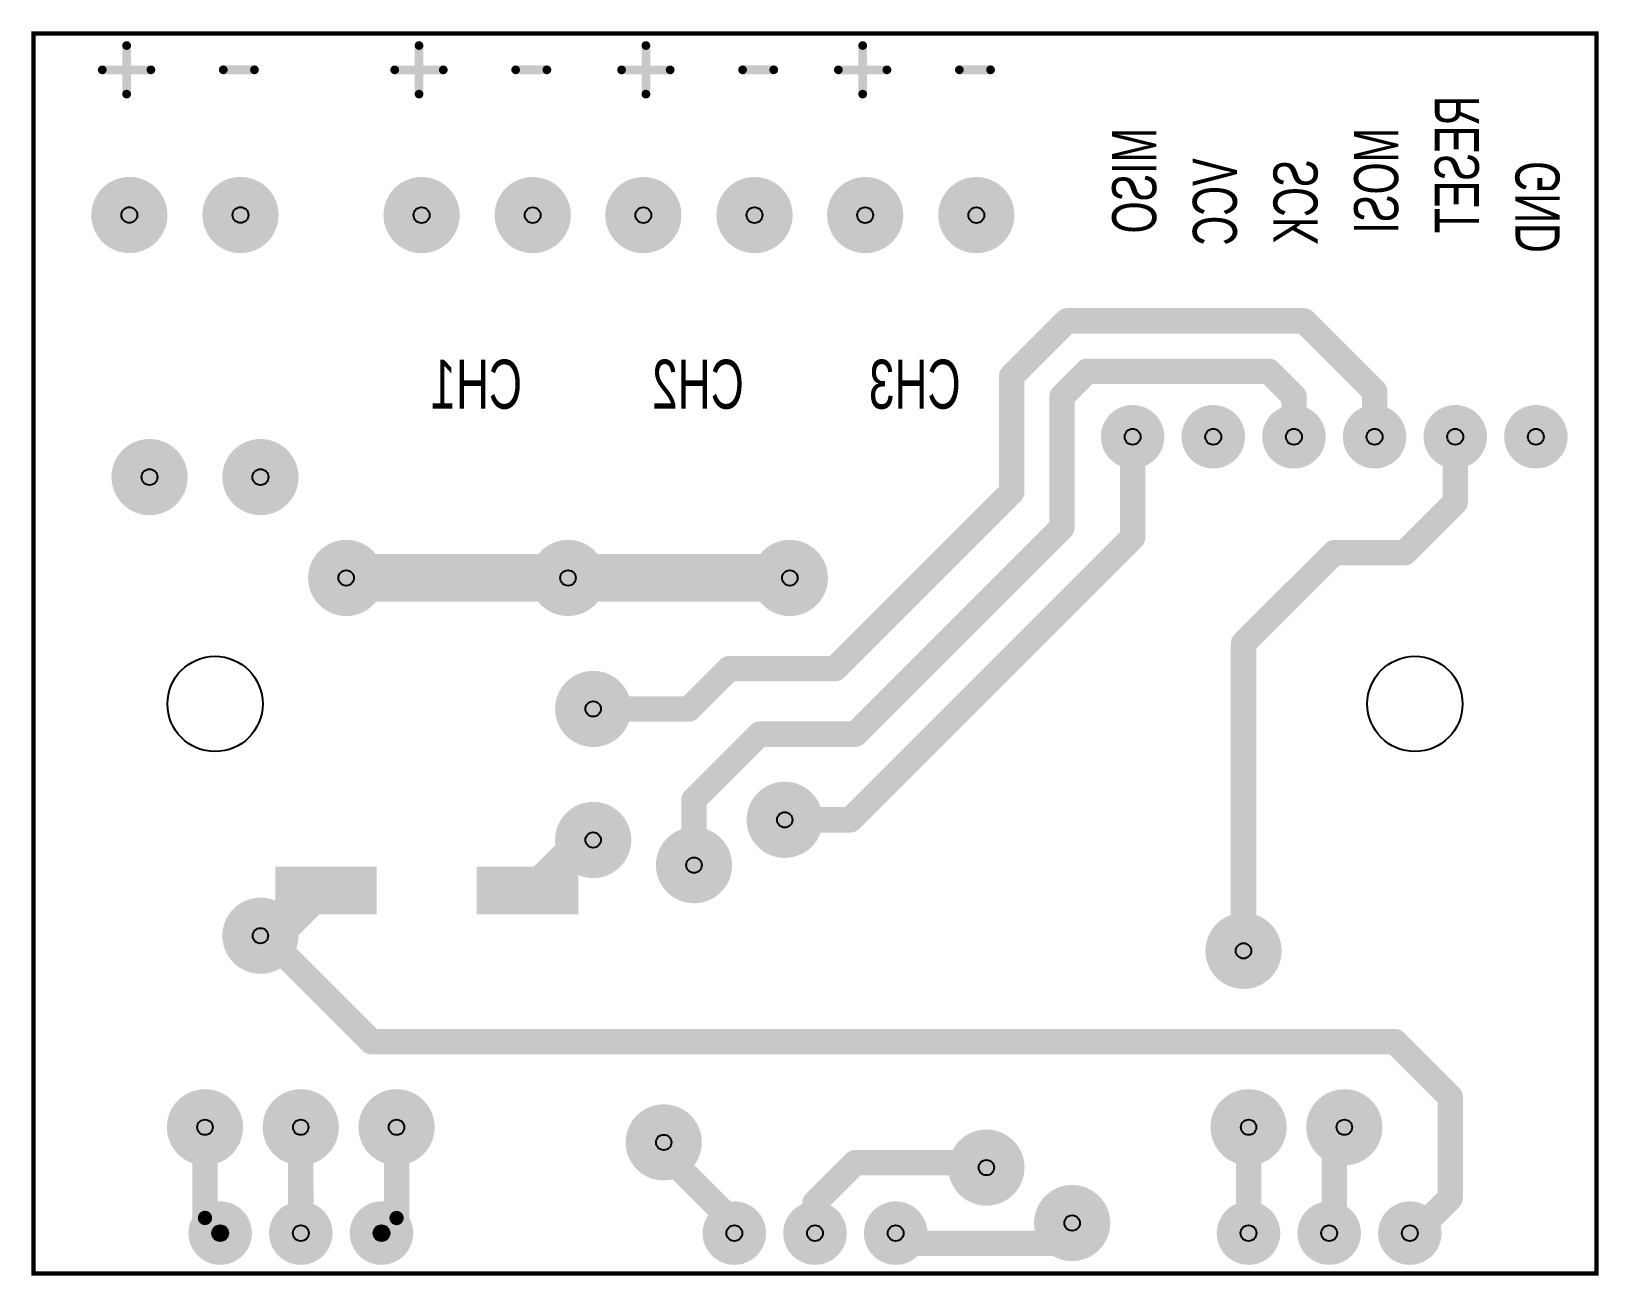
# Model space of a CAD drawing. Extents: x -0.1 to 49.3, y -0.1 to 39.1.
import ezdxf
from ezdxf.enums import TextEntityAlignment as Align

# ---------------------------------------------------------------- set-up
doc = ezdxf.new("R2010")
doc.units = 0
for name, color, linetype in [('Board_Outline', 13, 'CONTINUOUS'), ('Bottom', 6, 'CONTINUOUS'), ('Drill_Bottom', 8, 'CONTINUOUS')]:
    doc.layers.add(name, color=color, linetype=linetype)

msp = doc.modelspace()

# ---------------------------------------------------------------- linework, layer by layer
at = {"layer": 'Board_Outline', "linetype": 'CONTINUOUS', "const_width": 0.14}
msp.add_lwpolyline([(0, 39.0566), (0, 0), (49.2177, 0), (49.2177, 39.0566), (0, 39.0566)], dxfattribs=at)
at = {"layer": 'Bottom', "linetype": 'CONTINUOUS'}
for points, const_width in [([(2.9304, 38.6797), (2.9304, 37.1486)], 0.2745), ([(12.1389, 38.6796), (12.1389, 37.1486)], 0.2745), ([(19.2834, 38.6796), (19.2834, 37.1486)], 0.2745), ([(26.1104, 38.6796), (26.1104, 37.1486)], 0.2745), ([(3.6949, 37.9132), (2.1639, 37.9132)], 0.2745), ([(6.957, 37.9141), (5.9743, 37.9141)], 0.2745), ([(12.9034, 37.9131), (11.3724, 37.9131)], 0.2745), ([(16.1655, 37.9141), (15.1828, 37.9141)], 0.2745), ([(20.0479, 37.9131), (18.5169, 37.9131)], 0.2745), ([(23.31, 37.9141), (22.3273, 37.9141)], 0.2745), ([(26.8749, 37.9131), (25.3439, 37.9131)], 0.2745), ([(30.1369, 37.9141), (29.1543, 37.9141)], 0.2745), ([(30.8007, 28.2605), (32.5472, 30.0069)], 0.8), ([(32.5472, 30.0069), (40.0092, 30.0069)], 0.8), ([(40.0092, 30.0069), (42.2311, 27.785)], 0.8), ([(30.8007, 24.6088), (30.8007, 28.2605)], 0.8), ([(32.3884, 27.6254), (33.1822, 28.4192)], 0.8), ([(33.1822, 28.4192), (38.8978, 28.4192)], 0.8), ([(38.8978, 28.4192), (39.6911, 27.6259)], 0.8), ([(42.2311, 27.785), (42.2311, 26.3553)], 0.8), ([(32.3884, 23.4975), (32.3884, 27.6254)], 0.8), ([(39.6911, 27.6259), (39.6911, 26.3553)], 0.8), ([(34.6111, 23.1799), (34.6111, 26.3553)], 0.8), ([(44.7711, 24.2902), (44.7711, 26.3553)], 0.8), ([(25.2439, 19.052), (30.8007, 24.6088)], 0.8), ([(43.1845, 22.7036), (44.7711, 24.2902)], 0.8), ([(25.879, 16.988), (32.3884, 23.4975)], 0.8), ([(25.7202, 14.289), (34.6111, 23.1799)], 0.8), ([(38.104, 19.8458), (40.9618, 22.7036)], 0.8), ([(40.9618, 22.7036), (43.1845, 22.7036)], 0.8), ([(9.8455, 21.9077), (16.8305, 21.9077)], 1.5), ([(16.8305, 21.9077), (16.8305, 21.9077)], 1.5), ([(16.8305, 21.9077), (23.8155, 21.9077)], 1.5), ([(38.104, 10.1611), (38.104, 19.8458)], 0.8), ([(20.6397, 17.7819), (21.9098, 19.052)], 0.8), ([(21.9098, 19.052), (25.2439, 19.052)], 0.8), ([(17.6231, 17.7819), (20.6397, 17.7819)], 0.8), ([(20.7984, 14.9241), (22.8624, 16.988)], 0.8), ([(22.8624, 16.988), (25.879, 16.988)], 0.8), ([(20.7984, 12.8601), (20.7984, 14.9241)], 0.8), ([(23.6562, 14.289), (25.7202, 14.289)], 0.8), ([(17.3056, 13.6539), (15.7179, 12.0663)], 1), ([(17.6231, 13.6539), (17.3056, 13.6539)], 1), ([(9.0497, 12.0663), (7.6208, 10.6374)], 1), ([(9.2085, 12.0663), (9.0497, 12.0663)], 1), ([(15.7179, 12.0663), (15.5585, 12.0663)], 1), ([(7.6208, 10.6374), (7.1445, 10.6374)], 1), ([(7.1445, 10.6374), (7.1445, 10.7961)], 0.8), ([(7.1445, 10.7961), (10.6374, 7.3033)], 0.8), ([(10.6374, 7.3033), (42.867, 7.3033)], 0.8), ([(42.867, 7.3033), (44.6134, 5.5568)], 0.8), ([(44.6134, 5.5568), (44.6134, 2.3815)], 0.8), ([(5.3981, 4.6042), (5.3981, 1.7484)], 0.8), ([(8.4146, 4.6042), (8.4163, 1.2701)], 0.8), ([(11.4312, 4.6042), (11.4312, 1.745)], 0.8), ([(38.2628, 4.6042), (38.2628, 1.2701)], 0.8), ([(41.2793, 4.6042), (40.9618, 4.6042)], 0.8), ([(40.9618, 4.6042), (40.9618, 1.4306)], 0.8), ([(19.8458, 4.1279), (19.8458, 3.8104)], 0.8), ([(19.8458, 3.8104), (22.3861, 1.2701)], 0.8), ([(24.6088, 2.2227), (25.879, 3.4929)], 0.8), ([(25.879, 3.4929), (30.0069, 3.4929)], 0.8), ([(30.0069, 3.4929), (30.0069, 3.3341)], 0.8), ([(24.6088, 1.2701), (24.6088, 2.2227)], 0.8), ([(44.6134, 2.3815), (43.5021, 1.2701)], 0.8), ([(32.0709, 0.9526), (32.7059, 1.5877)], 0.8), ([(5.3981, 1.7484), (5.8763, 1.2701)], 0.45), ([(11.4312, 1.745), (10.9563, 1.2701)], 0.45), ([(22.3861, 1.2701), (22.0688, 1.2701)], 0.8), ([(27.1488, 1.2701), (27.1488, 0.9526)], 0.8), ([(38.2628, 1.2701), (38.2613, 1.2701)], 0.8), ([(40.9618, 1.4306), (40.8013, 1.2701)], 0.8), ([(43.5021, 1.2701), (43.3413, 1.2701)], 0.8), ([(27.1488, 0.9526), (32.0709, 0.9526)], 0.8)]:
    msp.add_lwpolyline(points, dxfattribs=dict(at, const_width=const_width))
for points, const_width in [([(2.8618, 38.6797, 1), (2.999, 38.6797, 1), (2.8618, 38.6797, 1)], 0.1373), ([(12.0703, 38.6796, 1), (12.2075, 38.6796, 1), (12.0703, 38.6796, 1)], 0.1373), ([(19.2148, 38.6796, 1), (19.352, 38.6796, 1), (19.2148, 38.6796, 1)], 0.1373), ([(26.0417, 38.6796, 1), (26.179, 38.6796, 1), (26.0417, 38.6796, 1)], 0.1373), ([(2.0953, 37.9132, 1), (2.2325, 37.9132, 1), (2.0953, 37.9132, 1)], 0.1373), ([(3.6263, 37.9132, 1), (3.7636, 37.9132, 1), (3.6263, 37.9132, 1)], 0.1373), ([(5.9057, 37.9141, 1), (6.0429, 37.9141, 1), (5.9057, 37.9141, 1)], 0.1373), ([(6.8884, 37.9141, 1), (7.0256, 37.9141, 1), (6.8884, 37.9141, 1)], 0.1373), ([(11.3038, 37.9131, 1), (11.441, 37.9131, 1), (11.3038, 37.9131, 1)], 0.1373), ([(12.8348, 37.9131, 1), (12.9721, 37.9131, 1), (12.8348, 37.9131, 1)], 0.1373), ([(15.1142, 37.9141, 1), (15.2514, 37.9141, 1), (15.1142, 37.9141, 1)], 0.1373), ([(16.0969, 37.9141, 1), (16.2341, 37.9141, 1), (16.0969, 37.9141, 1)], 0.1373), ([(18.4483, 37.9131, 1), (18.5855, 37.9131, 1), (18.4483, 37.9131, 1)], 0.1373), ([(19.9793, 37.9131, 1), (20.1166, 37.9131, 1), (19.9793, 37.9131, 1)], 0.1373), ([(22.2587, 37.9141, 1), (22.3959, 37.9141, 1), (22.2587, 37.9141, 1)], 0.1373), ([(23.2414, 37.9141, 1), (23.3786, 37.9141, 1), (23.2414, 37.9141, 1)], 0.1373), ([(25.2752, 37.9131, 1), (25.4125, 37.9131, 1), (25.2752, 37.9131, 1)], 0.1373), ([(26.8063, 37.9131, 1), (26.9435, 37.9131, 1), (26.8063, 37.9131, 1)], 0.1373), ([(29.0856, 37.9141, 1), (29.2229, 37.9141, 1), (29.0856, 37.9141, 1)], 0.1373), ([(30.0683, 37.9141, 1), (30.2056, 37.9141, 1), (30.0683, 37.9141, 1)], 0.1373), ([(2.8618, 37.1486, 1), (2.999, 37.1486, 1), (2.8618, 37.1486, 1)], 0.1373), ([(12.0703, 37.1486, 1), (12.2075, 37.1486, 1), (12.0703, 37.1486, 1)], 0.1373), ([(19.2148, 37.1486, 1), (19.352, 37.1486, 1), (19.2148, 37.1486, 1)], 0.1373), ([(26.0417, 37.1486, 1), (26.179, 37.1486, 1), (26.0417, 37.1486, 1)], 0.1373), ([(3.6166, 33.341, 1), (2.4166, 33.341, 1), (3.6166, 33.341, 1)], 1.2), ([(7.1166, 33.341, 1), (5.9166, 33.341, 1), (7.1166, 33.341, 1)], 1.2), ([(12.8192, 33.3376, 1), (11.6192, 33.3376, 1), (12.8192, 33.3376, 1)], 1.2), ([(16.3192, 33.3376, 1), (15.1192, 33.3376, 1), (16.3192, 33.3376, 1)], 1.2), ([(19.8042, 33.3376, 1), (18.6042, 33.3376, 1), (19.8042, 33.3376, 1)], 1.2), ([(23.3042, 33.3376, 1), (22.1042, 33.3376, 1), (23.3042, 33.3376, 1)], 1.2), ([(26.7892, 33.3376, 1), (25.5892, 33.3376, 1), (26.7892, 33.3376, 1)], 1.2), ([(30.2892, 33.3376, 1), (29.0892, 33.3376, 1), (30.2892, 33.3376, 1)], 1.2), ([(32.3472, 30.0069, 1), (32.7472, 30.0069, 1), (32.3472, 30.0069, 1)], 0.4), ([(32.3472, 30.0069, 1), (32.7472, 30.0069, 1), (32.3472, 30.0069, 1)], 0.4), ([(39.8092, 30.0069, 1), (40.2092, 30.0069, 1), (39.8092, 30.0069, 1)], 0.4), ([(39.8092, 30.0069, 1), (40.2092, 30.0069, 1), (39.8092, 30.0069, 1)], 0.4), ([(30.6007, 28.2605, 1), (31.0007, 28.2605, 1), (30.6007, 28.2605, 1)], 0.4), ([(30.6007, 28.2605, 1), (31.0007, 28.2605, 1), (30.6007, 28.2605, 1)], 0.4), ([(32.9822, 28.4192, 1), (33.3822, 28.4192, 1), (32.9822, 28.4192, 1)], 0.4), ([(32.9822, 28.4192, 1), (33.3822, 28.4192, 1), (32.9822, 28.4192, 1)], 0.4), ([(38.6978, 28.4192, 1), (39.0978, 28.4192, 1), (38.6978, 28.4192, 1)], 0.4), ([(38.6978, 28.4192, 1), (39.0978, 28.4192, 1), (38.6978, 28.4192, 1)], 0.4), ([(42.0311, 27.785, 1), (42.4311, 27.785, 1), (42.0311, 27.785, 1)], 0.4), ([(42.0311, 27.785, 1), (42.4311, 27.785, 1), (42.0311, 27.785, 1)], 0.4), ([(32.1884, 27.6254, 1), (32.5884, 27.6254, 1), (32.1884, 27.6254, 1)], 0.4), ([(32.1884, 27.6254, 1), (32.5884, 27.6254, 1), (32.1884, 27.6254, 1)], 0.4), ([(39.4911, 27.6259, 1), (39.8911, 27.6259, 1), (39.4911, 27.6259, 1)], 0.4), ([(39.4911, 27.6259, 1), (39.8911, 27.6259, 1), (39.4911, 27.6259, 1)], 0.4), ([(35.1111, 26.3553, 1), (34.1111, 26.3553, 1), (35.1111, 26.3553, 1)], 1), ([(37.6511, 26.3553, 1), (36.6511, 26.3553, 1), (37.6511, 26.3553, 1)], 1), ([(40.1911, 26.3553, 1), (39.1911, 26.3553, 1), (40.1911, 26.3553, 1)], 1), ([(42.7311, 26.3553, 1), (41.7311, 26.3553, 1), (42.7311, 26.3553, 1)], 1), ([(45.2711, 26.3553, 1), (44.2711, 26.3553, 1), (45.2711, 26.3553, 1)], 1), ([(47.8111, 26.3553, 1), (46.8111, 26.3553, 1), (47.8111, 26.3553, 1)], 1), ([(34.4111, 26.3553, 1), (34.8111, 26.3553, 1), (34.4111, 26.3553, 1)], 0.4), ([(39.4911, 26.3553, 1), (39.8911, 26.3553, 1), (39.4911, 26.3553, 1)], 0.4), ([(42.0311, 26.3553, 1), (42.4311, 26.3553, 1), (42.0311, 26.3553, 1)], 0.4), ([(44.5711, 26.3553, 1), (44.9711, 26.3553, 1), (44.5711, 26.3553, 1)], 0.4), ([(4.2525, 25.0851, 1), (3.0525, 25.0851, 1), (4.2525, 25.0851, 1)], 1.2), ([(7.7445, 25.0851, 1), (6.5445, 25.0851, 1), (7.7445, 25.0851, 1)], 1.2), ([(30.6007, 24.6088, 1), (31.0007, 24.6088, 1), (30.6007, 24.6088, 1)], 0.4), ([(30.6007, 24.6088, 1), (31.0007, 24.6088, 1), (30.6007, 24.6088, 1)], 0.4), ([(44.5711, 24.2902, 1), (44.9711, 24.2902, 1), (44.5711, 24.2902, 1)], 0.4), ([(44.5711, 24.2902, 1), (44.9711, 24.2902, 1), (44.5711, 24.2902, 1)], 0.4), ([(32.1884, 23.4975, 1), (32.5884, 23.4975, 1), (32.1884, 23.4975, 1)], 0.4), ([(32.1884, 23.4975, 1), (32.5884, 23.4975, 1), (32.1884, 23.4975, 1)], 0.4), ([(34.4111, 23.1799, 1), (34.8111, 23.1799, 1), (34.4111, 23.1799, 1)], 0.4), ([(34.4111, 23.1799, 1), (34.8111, 23.1799, 1), (34.4111, 23.1799, 1)], 0.4), ([(10.4455, 21.9077, 1), (9.2455, 21.9077, 1), (10.4455, 21.9077, 1)], 1.2), ([(17.4305, 21.9077, 1), (16.2305, 21.9077, 1), (17.4305, 21.9077, 1)], 1.2), ([(24.4155, 21.9077, 1), (23.2155, 21.9077, 1), (24.4155, 21.9077, 1)], 1.2), ([(40.7618, 22.7036, 1), (41.1618, 22.7036, 1), (40.7618, 22.7036, 1)], 0.4), ([(40.7618, 22.7036, 1), (41.1618, 22.7036, 1), (40.7618, 22.7036, 1)], 0.4), ([(42.9845, 22.7036, 1), (43.3845, 22.7036, 1), (42.9845, 22.7036, 1)], 0.4), ([(42.9845, 22.7036, 1), (43.3845, 22.7036, 1), (42.9845, 22.7036, 1)], 0.4), ([(9.4705, 21.9077, 1), (10.2205, 21.9077, 1), (9.4705, 21.9077, 1)], 0.75), ([(16.4555, 21.9077, 1), (17.2055, 21.9077, 1), (16.4555, 21.9077, 1)], 0.75), ([(16.4555, 21.9077, 1), (17.2055, 21.9077, 1), (16.4555, 21.9077, 1)], 0.75), ([(16.4555, 21.9077, 1), (17.2055, 21.9077, 1), (16.4555, 21.9077, 1)], 0.75), ([(23.4405, 21.9077, 1), (24.1905, 21.9077, 1), (23.4405, 21.9077, 1)], 0.75), ([(37.904, 19.8458, 1), (38.304, 19.8458, 1), (37.904, 19.8458, 1)], 0.4), ([(37.904, 19.8458, 1), (38.304, 19.8458, 1), (37.904, 19.8458, 1)], 0.4), ([(21.7098, 19.052, 1), (22.1098, 19.052, 1), (21.7098, 19.052, 1)], 0.4), ([(21.7098, 19.052, 1), (22.1098, 19.052, 1), (21.7098, 19.052, 1)], 0.4), ([(25.0439, 19.052, 1), (25.4439, 19.052, 1), (25.0439, 19.052, 1)], 0.4), ([(25.0439, 19.052, 1), (25.4439, 19.052, 1), (25.0439, 19.052, 1)], 0.4), ([(18.2231, 17.7819, 1), (17.0231, 17.7819, 1), (18.2231, 17.7819, 1)], 1.2), ([(17.4231, 17.7819, 1), (17.8231, 17.7819, 1), (17.4231, 17.7819, 1)], 0.4), ([(20.4397, 17.7819, 1), (20.8397, 17.7819, 1), (20.4397, 17.7819, 1)], 0.4), ([(20.4397, 17.7819, 1), (20.8397, 17.7819, 1), (20.4397, 17.7819, 1)], 0.4), ([(22.6624, 16.988, 1), (23.0624, 16.988, 1), (22.6624, 16.988, 1)], 0.4), ([(22.6624, 16.988, 1), (23.0624, 16.988, 1), (22.6624, 16.988, 1)], 0.4), ([(25.679, 16.988, 1), (26.079, 16.988, 1), (25.679, 16.988, 1)], 0.4), ([(25.679, 16.988, 1), (26.079, 16.988, 1), (25.679, 16.988, 1)], 0.4), ([(20.5984, 14.9241, 1), (20.9984, 14.9241, 1), (20.5984, 14.9241, 1)], 0.4), ([(20.5984, 14.9241, 1), (20.9984, 14.9241, 1), (20.5984, 14.9241, 1)], 0.4), ([(24.2562, 14.289, 1), (23.0562, 14.289, 1), (24.2562, 14.289, 1)], 1.2), ([(18.2231, 13.6539, 1), (17.0231, 13.6539, 1), (18.2231, 13.6539, 1)], 1.2), ([(23.4562, 14.289, 1), (23.8562, 14.289, 1), (23.4562, 14.289, 1)], 0.4), ([(25.5202, 14.289, 1), (25.9202, 14.289, 1), (25.5202, 14.289, 1)], 0.4), ([(25.5202, 14.289, 1), (25.9202, 14.289, 1), (25.5202, 14.289, 1)], 0.4), ([(17.0556, 13.6539, 1), (17.5556, 13.6539, 1), (17.0556, 13.6539, 1)], 0.5), ([(17.0556, 13.6539, 1), (17.5556, 13.6539, 1), (17.0556, 13.6539, 1)], 0.5), ([(17.3731, 13.6539, 1), (17.8731, 13.6539, 1), (17.3731, 13.6539, 1)], 0.5), ([(21.3984, 12.8601, 1), (20.1984, 12.8601, 1), (21.3984, 12.8601, 1)], 1.2), ([(20.5984, 12.8601, 1), (20.9984, 12.8601, 1), (20.5984, 12.8601, 1)], 0.4), ([(8.7997, 12.0663, 1), (9.2997, 12.0663, 1), (8.7997, 12.0663, 1)], 0.5), ([(8.7997, 12.0663, 1), (9.2997, 12.0663, 1), (8.7997, 12.0663, 1)], 0.5), ([(8.9585, 12.0663, 1), (9.4585, 12.0663, 1), (8.9585, 12.0663, 1)], 0.5), ([(15.3085, 12.0663, 1), (15.8085, 12.0663, 1), (15.3085, 12.0663, 1)], 0.5), ([(15.4679, 12.0663, 1), (15.9679, 12.0663, 1), (15.4679, 12.0663, 1)], 0.5), ([(15.4679, 12.0663, 1), (15.9679, 12.0663, 1), (15.4679, 12.0663, 1)], 0.5), ([(7.7445, 10.6374, 1), (6.5445, 10.6374, 1), (7.7445, 10.6374, 1)], 1.2), ([(38.704, 10.1611, 1), (37.504, 10.1611, 1), (38.704, 10.1611, 1)], 1.2), ([(6.8945, 10.6374, 1), (7.3945, 10.6374, 1), (6.8945, 10.6374, 1)], 0.5), ([(6.9445, 10.7961, 1), (7.3445, 10.7961, 1), (6.9445, 10.7961, 1)], 0.4), ([(6.9445, 10.7961, 1), (7.3445, 10.7961, 1), (6.9445, 10.7961, 1)], 0.4), ([(6.9445, 10.6374, 1), (7.3445, 10.6374, 1), (6.9445, 10.6374, 1)], 0.4), ([(7.3708, 10.6374, 1), (7.8708, 10.6374, 1), (7.3708, 10.6374, 1)], 0.5), ([(7.3708, 10.6374, 1), (7.8708, 10.6374, 1), (7.3708, 10.6374, 1)], 0.5), ([(37.904, 10.1611, 1), (38.304, 10.1611, 1), (37.904, 10.1611, 1)], 0.4), ([(10.4374, 7.3033, 1), (10.8374, 7.3033, 1), (10.4374, 7.3033, 1)], 0.4), ([(10.4374, 7.3033, 1), (10.8374, 7.3033, 1), (10.4374, 7.3033, 1)], 0.4), ([(42.667, 7.3033, 1), (43.067, 7.3033, 1), (42.667, 7.3033, 1)], 0.4), ([(42.667, 7.3033, 1), (43.067, 7.3033, 1), (42.667, 7.3033, 1)], 0.4), ([(44.4134, 5.5568, 1), (44.8134, 5.5568, 1), (44.4134, 5.5568, 1)], 0.4), ([(44.4134, 5.5568, 1), (44.8134, 5.5568, 1), (44.4134, 5.5568, 1)], 0.4), ([(5.9981, 4.6042, 1), (4.7981, 4.6042, 1), (5.9981, 4.6042, 1)], 1.2), ([(9.0146, 4.6042, 1), (7.8146, 4.6042, 1), (9.0146, 4.6042, 1)], 1.2), ([(12.0312, 4.6042, 1), (10.8312, 4.6042, 1), (12.0312, 4.6042, 1)], 1.2), ([(38.8628, 4.6042, 1), (37.6628, 4.6042, 1), (38.8628, 4.6042, 1)], 1.2), ([(41.8793, 4.6042, 1), (40.6793, 4.6042, 1), (41.8793, 4.6042, 1)], 1.2), ([(5.1981, 4.6042, 1), (5.5981, 4.6042, 1), (5.1981, 4.6042, 1)], 0.4), ([(8.2146, 4.6042, 1), (8.6146, 4.6042, 1), (8.2146, 4.6042, 1)], 0.4), ([(11.2312, 4.6042, 1), (11.6312, 4.6042, 1), (11.2312, 4.6042, 1)], 0.4), ([(20.4458, 4.1279, 1), (19.2458, 4.1279, 1), (20.4458, 4.1279, 1)], 1.2), ([(38.0628, 4.6042, 1), (38.4628, 4.6042, 1), (38.0628, 4.6042, 1)], 0.4), ([(40.7618, 4.6042, 1), (41.1618, 4.6042, 1), (40.7618, 4.6042, 1)], 0.4), ([(40.7618, 4.6042, 1), (41.1618, 4.6042, 1), (40.7618, 4.6042, 1)], 0.4), ([(41.0793, 4.6042, 1), (41.4793, 4.6042, 1), (41.0793, 4.6042, 1)], 0.4), ([(19.6458, 4.1279, 1), (20.0458, 4.1279, 1), (19.6458, 4.1279, 1)], 0.4), ([(30.6069, 3.3341, 1), (29.4069, 3.3341, 1), (30.6069, 3.3341, 1)], 1.2), ([(19.6458, 3.8104, 1), (20.0458, 3.8104, 1), (19.6458, 3.8104, 1)], 0.4), ([(19.6458, 3.8104, 1), (20.0458, 3.8104, 1), (19.6458, 3.8104, 1)], 0.4), ([(25.679, 3.4929, 1), (26.079, 3.4929, 1), (25.679, 3.4929, 1)], 0.4), ([(25.679, 3.4929, 1), (26.079, 3.4929, 1), (25.679, 3.4929, 1)], 0.4), ([(29.8069, 3.4929, 1), (30.2069, 3.4929, 1), (29.8069, 3.4929, 1)], 0.4), ([(29.8069, 3.4929, 1), (30.2069, 3.4929, 1), (29.8069, 3.4929, 1)], 0.4), ([(29.8069, 3.3341, 1), (30.2069, 3.3341, 1), (29.8069, 3.3341, 1)], 0.4), ([(24.4088, 2.2227, 1), (24.8088, 2.2227, 1), (24.4088, 2.2227, 1)], 0.4), ([(24.4088, 2.2227, 1), (24.8088, 2.2227, 1), (24.4088, 2.2227, 1)], 0.4), ([(33.3059, 1.5877, 1), (32.1059, 1.5877, 1), (33.3059, 1.5877, 1)], 1.2), ([(44.4134, 2.3815, 1), (44.8134, 2.3815, 1), (44.4134, 2.3815, 1)], 0.4), ([(44.4134, 2.3815, 1), (44.8134, 2.3815, 1), (44.4134, 2.3815, 1)], 0.4), ([(6.3763, 1.2701, 1), (5.3763, 1.2701, 1), (6.3763, 1.2701, 1)], 1), ([(5.1981, 1.7484, 1), (5.5981, 1.7484, 1), (5.1981, 1.7484, 1)], 0.4), ([(8.9163, 1.2701, 1), (7.9163, 1.2701, 1), (8.9163, 1.2701, 1)], 1), ([(11.4563, 1.2701, 1), (10.4563, 1.2701, 1), (11.4563, 1.2701, 1)], 1), ([(11.2312, 1.745, 1), (11.6312, 1.745, 1), (11.2312, 1.745, 1)], 0.4), ([(22.5688, 1.2701, 1), (21.5688, 1.2701, 1), (22.5688, 1.2701, 1)], 1), ([(25.1088, 1.2701, 1), (24.1088, 1.2701, 1), (25.1088, 1.2701, 1)], 1), ([(27.6488, 1.2701, 1), (26.6488, 1.2701, 1), (27.6488, 1.2701, 1)], 1), ([(32.5059, 1.5877, 1), (32.9059, 1.5877, 1), (32.5059, 1.5877, 1)], 0.4), ([(38.7613, 1.2701, 1), (37.7613, 1.2701, 1), (38.7613, 1.2701, 1)], 1), ([(41.3013, 1.2701, 1), (40.3013, 1.2701, 1), (41.3013, 1.2701, 1)], 1), ([(43.8413, 1.2701, 1), (42.8413, 1.2701, 1), (43.8413, 1.2701, 1)], 1), ([(5.2856, 1.7484, 1), (5.5106, 1.7484, 1), (5.2856, 1.7484, 1)], 0.225), ([(5.7638, 1.2701, 1), (5.9888, 1.2701, 1), (5.7638, 1.2701, 1)], 0.225), ([(8.2163, 1.2701, 1), (8.6163, 1.2701, 1), (8.2163, 1.2701, 1)], 0.4), ([(10.8438, 1.2701, 1), (11.0688, 1.2701, 1), (10.8438, 1.2701, 1)], 0.225), ([(11.3187, 1.745, 1), (11.5437, 1.745, 1), (11.3187, 1.745, 1)], 0.225), ([(21.8688, 1.2701, 1), (22.2688, 1.2701, 1), (21.8688, 1.2701, 1)], 0.4), ([(22.1861, 1.2701, 1), (22.5861, 1.2701, 1), (22.1861, 1.2701, 1)], 0.4), ([(22.1861, 1.2701, 1), (22.5861, 1.2701, 1), (22.1861, 1.2701, 1)], 0.4), ([(24.4088, 1.2701, 1), (24.8088, 1.2701, 1), (24.4088, 1.2701, 1)], 0.4), ([(26.9488, 1.2701, 1), (27.3488, 1.2701, 1), (26.9488, 1.2701, 1)], 0.4), ([(38.0628, 1.2701, 1), (38.4628, 1.2701, 1), (38.0628, 1.2701, 1)], 0.4), ([(38.0628, 1.2701, 1), (38.4628, 1.2701, 1), (38.0628, 1.2701, 1)], 0.4), ([(40.6013, 1.2701, 1), (41.0013, 1.2701, 1), (40.6013, 1.2701, 1)], 0.4), ([(40.7618, 1.4306, 1), (41.1618, 1.4306, 1), (40.7618, 1.4306, 1)], 0.4), ([(40.7618, 1.4306, 1), (41.1618, 1.4306, 1), (40.7618, 1.4306, 1)], 0.4), ([(43.1413, 1.2701, 1), (43.5413, 1.2701, 1), (43.1413, 1.2701, 1)], 0.4), ([(43.3021, 1.2701, 1), (43.7021, 1.2701, 1), (43.3021, 1.2701, 1)], 0.4), ([(43.3021, 1.2701, 1), (43.7021, 1.2701, 1), (43.3021, 1.2701, 1)], 0.4), ([(26.9488, 0.9526, 1), (27.3488, 0.9526, 1), (26.9488, 0.9526, 1)], 0.4), ([(26.9488, 0.9526, 1), (27.3488, 0.9526, 1), (26.9488, 0.9526, 1)], 0.4), ([(31.8709, 0.9526, 1), (32.2709, 0.9526, 1), (31.8709, 0.9526, 1)], 0.4), ([(31.8709, 0.9526, 1), (32.2709, 0.9526, 1), (31.8709, 0.9526, 1)], 0.4)]:
    msp.add_lwpolyline(points, format="xyb", dxfattribs=dict(at, const_width=const_width))
at = {"layer": 'Bottom'}
for points in [[(7.6085, 12.8163), (10.8085, 12.8163), (7.6085, 11.3163), (10.8085, 11.3163)], [(13.9585, 12.8163), (17.1585, 12.8163), (13.9585, 11.3163), (17.1585, 11.3163)]]:
    msp.add_solid(points, dxfattribs=at)
at = {"layer": 'Drill_Bottom'}
for centre, radius in [((3.0166, 33.341), 0.25), ((6.5166, 33.341), 0.25), ((12.2192, 33.3376), 0.25), ((15.7192, 33.3376), 0.25), ((19.2042, 33.3376), 0.25), ((22.7042, 33.3376), 0.25), ((26.1892, 33.3376), 0.25), ((29.6892, 33.3376), 0.25), ((34.6111, 26.3553), 0.25), ((37.1511, 26.3553), 0.25), ((39.6911, 26.3553), 0.25), ((42.2311, 26.3553), 0.25), ((44.7711, 26.3553), 0.25), ((47.3111, 26.3553), 0.25), ((3.6525, 25.0851), 0.25), ((7.1445, 25.0851), 0.25), ((9.8455, 21.9077), 0.243), ((16.8305, 21.9077), 0.243), ((23.8155, 21.9077), 0.243), ((5.7161, 17.9392), 1.5), ((43.5021, 17.9406), 1.5), ((17.6231, 17.7819), 0.243), ((23.6562, 14.289), 0.243), ((17.6231, 13.6539), 0.243), ((20.7984, 12.8601), 0.243), ((7.1445, 10.6374), 0.243), ((38.104, 10.1611), 0.243), ((5.3981, 4.6042), 0.243), ((8.4146, 4.6042), 0.243), ((11.4312, 4.6042), 0.243), ((38.2628, 4.6042), 0.243), ((41.2793, 4.6042), 0.243), ((19.8458, 4.1279), 0.243), ((30.0069, 3.3341), 0.243), ((5.8763, 1.2701), 0.25), ((8.4163, 1.2701), 0.25), ((10.9563, 1.2701), 0.25), ((22.0688, 1.2701), 0.25), ((24.6088, 1.2701), 0.25), ((27.1488, 1.2701), 0.25), ((32.7059, 1.5877), 0.243), ((38.2613, 1.2701), 0.25), ((40.8013, 1.2701), 0.25), ((43.3413, 1.2701), 0.25)]:
    msp.add_circle(centre, radius, dxfattribs=at)

# ---------------------------------------------------------------- texts
at = {"layer": 'Bottom', "text_generation_flag": 2, "width": 0.7}
for s, p in [('RESET', (44.8216, 34.9279)), ('MISO', (34.6605, 34.42)), ('MOSI', (42.2813, 34.42)), ('VCC', (37.2008, 33.7533)), ('SCK', (39.7411, 33.7533)), ('GND', (47.3619, 33.5946))]:
    msp.add_text(s, height=1.3889, rotation=90, dxfattribs=at).set_placement(p, align=Align.MIDDLE_CENTER)
for s, p in [('CH1', (13.94, 28.0114)), ('CH2', (20.9257, 28.0114)), ('CH3', (27.7527, 28.0114))]:
    msp.add_text(s, height=1.5432, dxfattribs=at).set_placement(p, align=Align.MIDDLE_CENTER)

doc.saveas('drawing.dxf')
